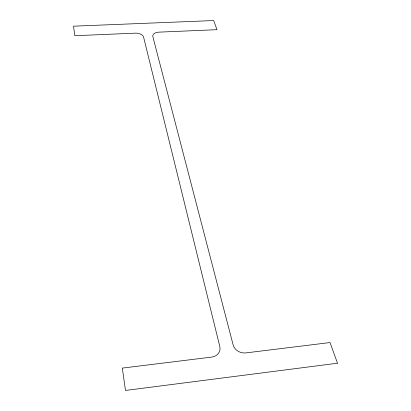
<?xml version="1.0" encoding="UTF-8"?>
<svg xmlns="http://www.w3.org/2000/svg" width="411" height="411" viewBox="0 0 411 411"><rect width="100%" height="100%" fill="white"/><g stroke="black" fill="none" stroke-linecap="round" stroke-linejoin="round"><path stroke-width="0.62" d="M337.498 363.216L125.499 390.45L122.308 368.097L211.727 357.097A10.635 9.232 16 0 0 219.803 346.509L143.583 37.098A7.223 4.29 3.6 0 0 135.45 33.142L74.859 35.716L73.502 26.181L213.679 20.55L216.977 29.679L158.769 32.15A7.172 4.249 4.8 0 0 152.846 36.692L233.129 344.901A10.619 9.016 20.5 0 0 245.799 352.91L330.033 342.548L337.498 363.216"/></g></svg>
